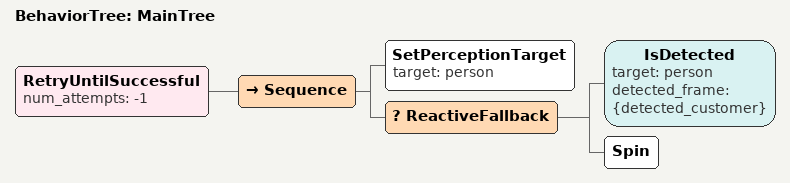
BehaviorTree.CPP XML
<root BTCPP_format="4">
  <!-- Generated by model: gpt-4o -->
  <BehaviorTree ID="MainTree">
    <RetryUntilSuccessful num_attempts="-1">
      <Sequence>
        <SetPerceptionTarget target="person"/>
        <ReactiveFallback>
          <IsDetected target="person" detected_frame="{detected_customer}"/>
          <Spin/>
        </ReactiveFallback>
      </Sequence>
    </RetryUntilSuccessful>
  </BehaviorTree>
</root>
